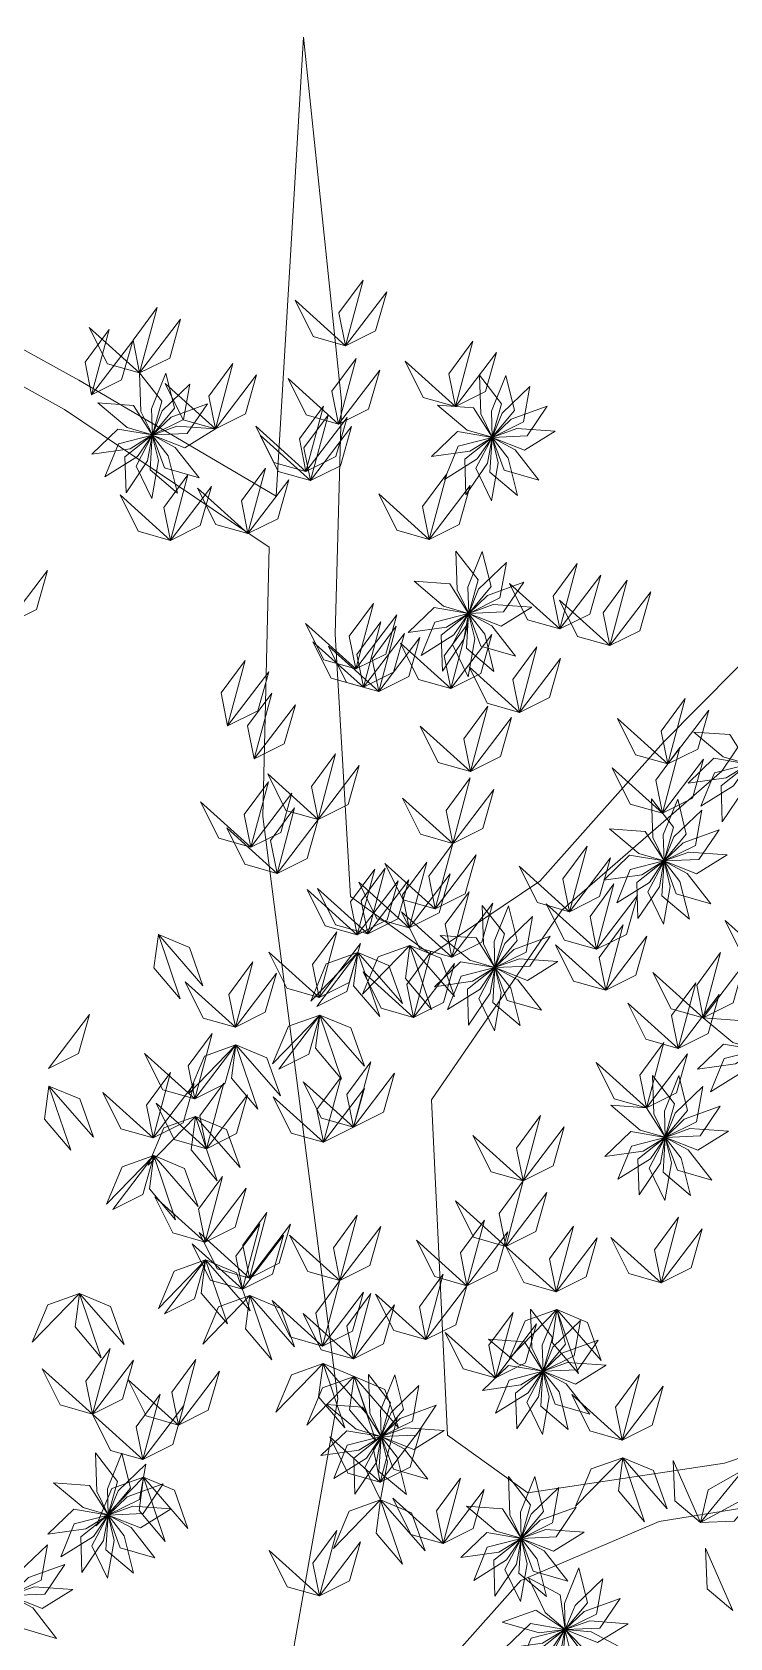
# Model space of a CAD drawing. Header units: inches. Extents: x -173 to 14008, y -3334 to 10368.
# Drawn here: x 12306.9 to 12368.6, y 780.6 to 922.8 of the extents above; entities that cross this region are included whole.
import ezdxf

# ---------------------------------------------------------------- set-up
doc = ezdxf.new("R2010")
doc.units = ezdxf.units.IN
doc.header["$MEASUREMENT"] = 0
doc.layers.add('ARREDAMENTO', color=8, linetype='Continuous', lineweight=18)

msp = doc.modelspace()

# ---------------------------------------------------------------- linework, layer by layer
at = {"layer": 'ARREDAMENTO', "linetype": 'Continuous', "lineweight": 0}
for points in [[(12372.36, 869.64), (12362.73, 859.93), (12351.81, 847.64), (12342.17, 841.15), (12335.05, 846.28), (12333.68, 869.49), (12334.24, 890.12), (12330.89, 922.35), (12328.47, 881.72), (12311.02, 891.97), (12283.24, 907.34), (12278.02, 922.79), (12283.25, 904.11), (12309.74, 889.39), (12327.84, 877.2), (12327.29, 853.35), (12333.93, 801.79), (12323.2, 741.14)], [(12383.58, 801.33), (12368.13, 796.12), (12350.73, 793.47), (12343.62, 798.6), (12342.22, 828.26), (12353.76, 845.06), (12367.9, 857.37), (12380.08, 875.47)], [(12394.89, 710.46), (12359.43, 710.33), (12326.59, 699.24), (12320.12, 705.66), (12329.06, 726.97), (12333.49, 748.91), (12339.2, 773.44), (12350.11, 785.73), (12362.35, 790.94), (12386.83, 794.9)]]:
    msp.add_lwpolyline(points, dxfattribs=at)
at = {"layer": 'ARREDAMENTO', "lineweight": 0}
for points in [[(12334.61, 895.03), (12334.03, 897.94), (12336.16, 900.83), (12334.61, 895.03)], [(12316.39, 892.62), (12315.81, 895.52), (12317.93, 898.41), (12316.39, 892.62)], [(12334.61, 895.03), (12331.76, 895.84), (12330.16, 899.05), (12334.61, 895.03)], [(12334.61, 895.03), (12337.27, 896.35), (12338.25, 899.81), (12334.61, 895.03)], [(12316.39, 892.62), (12319.05, 893.94), (12320.02, 897.39), (12316.39, 892.62)], [(12312.14, 890.67), (12311.56, 893.58), (12313.69, 896.47), (12312.14, 890.67)], [(12316.39, 892.62), (12313.54, 893.42), (12311.94, 896.64), (12316.39, 892.62)], [(12312.14, 890.67), (12314.8, 892), (12315.78, 895.45), (12312.14, 890.67)], [(12344.33, 889.65), (12343.75, 892.55), (12345.87, 895.44), (12344.33, 889.65)], [(12344.33, 889.65), (12346.99, 890.97), (12347.96, 894.42), (12344.33, 889.65)], [(12323.09, 887.67), (12322.51, 890.57), (12324.63, 893.46), (12323.09, 887.67)], [(12334, 888.1), (12333.41, 891), (12335.54, 893.89), (12334, 888.1)], [(12334, 888.1), (12336.65, 889.42), (12337.63, 892.87), (12334, 888.1)], [(12344.33, 889.65), (12341.48, 890.45), (12339.88, 893.66), (12344.33, 889.65)], [(12316.39, 892.62), (12316.51, 889.21), (12317.52, 887.13), (12318.35, 890.11), (12316.39, 892.62)], [(12318.72, 892.6), (12317.45, 889.44), (12317.52, 887.13), (12319.49, 889.51), (12318.72, 892.6)], [(12320.84, 891.63), (12318.39, 889.27), (12317.52, 887.13), (12320.28, 888.5), (12320.84, 891.63)], [(12323.09, 887.67), (12320.24, 888.47), (12318.64, 891.69), (12323.09, 887.67)], [(12323.09, 887.67), (12325.75, 888.99), (12326.72, 892.44), (12323.09, 887.67)], [(12334, 888.1), (12331.14, 888.9), (12329.54, 892.12), (12334, 888.1)], [(12346.46, 892.41), (12346.58, 889), (12347.58, 886.93), (12348.41, 889.9), (12346.46, 892.41)], [(12348.79, 892.39), (12347.51, 889.23), (12347.58, 886.93), (12349.55, 889.3), (12348.79, 892.39)], [(12350.91, 891.43), (12348.46, 889.06), (12347.58, 886.92), (12350.35, 888.29), (12350.91, 891.43)], [(12312.68, 889.97), (12315.29, 887.78), (12317.51, 887.13), (12315.86, 889.74), (12312.68, 889.97)], [(12322.39, 889.89), (12319.19, 888.72), (12317.52, 887.13), (12320.6, 887.26), (12322.39, 889.89)], [(12331.11, 883.9), (12330.53, 886.8), (12332.65, 889.69), (12331.11, 883.9)], [(12331.52, 883.09), (12330.93, 886), (12333.06, 888.89), (12331.52, 883.09)], [(12331.11, 883.9), (12333.76, 885.22), (12334.74, 888.67), (12331.11, 883.9)], [(12342.75, 889.76), (12345.36, 887.57), (12347.57, 886.93), (12345.92, 889.53), (12342.75, 889.76)], [(12352.45, 889.68), (12349.25, 888.52), (12347.59, 886.92), (12350.67, 887.05), (12352.45, 889.68)], [(12312.17, 885.44), (12315.54, 885.91), (12317.5, 887.13), (12314.46, 887.64), (12312.17, 885.44)], [(12313.32, 883.41), (12316.21, 885.22), (12317.5, 887.12), (12314.52, 886.36), (12313.32, 883.41)], [(12315.19, 882.02), (12317.1, 884.85), (12317.51, 887.12), (12315.09, 885.2), (12315.19, 882.02)], [(12317.47, 881.52), (12318.06, 884.88), (12317.51, 887.12), (12316.08, 884.38), (12317.47, 881.52)], [(12319.75, 881.99), (12318.93, 885.29), (12317.51, 887.12), (12317.32, 884.04), (12319.75, 881.99)], [(12323.09, 887.67), (12319.69, 887.9), (12317.52, 887.12), (12320.39, 885.99), (12323.09, 887.67)], [(12321.65, 883.34), (12319.55, 886.03), (12317.52, 887.12), (12318.59, 884.23), (12321.65, 883.34)], [(12331.11, 883.9), (12328.26, 884.7), (12326.66, 887.92), (12331.11, 883.9)], [(12331.52, 883.09), (12328.66, 883.9), (12327.06, 887.11), (12331.52, 883.09)], [(12331.52, 883.09), (12334.17, 884.41), (12335.15, 887.87), (12331.52, 883.09)], [(12342.23, 885.23), (12345.61, 885.7), (12347.57, 886.92), (12344.53, 887.43), (12342.23, 885.23)], [(12353.16, 887.46), (12349.76, 887.7), (12347.58, 886.92), (12350.45, 885.78), (12353.16, 887.46)], [(12343.38, 883.2), (12346.27, 885.01), (12347.57, 886.92), (12344.58, 886.15), (12343.38, 883.2)], [(12345.26, 881.82), (12347.16, 884.64), (12347.57, 886.91), (12345.15, 885), (12345.26, 881.82)], [(12347.53, 881.31), (12348.12, 884.67), (12347.57, 886.91), (12346.14, 884.18), (12347.53, 881.31)], [(12349.81, 881.78), (12348.99, 885.09), (12347.58, 886.91), (12347.38, 883.83), (12349.81, 881.78)], [(12351.71, 883.13), (12349.61, 885.82), (12347.58, 886.91), (12348.65, 884.02), (12351.71, 883.13)], [(12325.97, 878.4), (12325.39, 881.3), (12327.52, 884.19), (12325.97, 878.4)], [(12319.11, 877.8), (12318.52, 880.7), (12320.65, 883.59), (12319.11, 877.8)], [(12325.97, 878.4), (12328.63, 879.72), (12329.6, 883.17), (12325.97, 878.4)], [(12342.01, 877.89), (12341.43, 880.8), (12343.56, 883.69), (12342.01, 877.89)], [(12319.11, 877.8), (12316.26, 878.6), (12314.66, 881.82), (12319.11, 877.8)], [(12319.11, 877.8), (12321.76, 879.12), (12322.74, 882.57), (12319.11, 877.8)], [(12325.97, 878.4), (12323.12, 879.2), (12321.52, 882.41), (12325.97, 878.4)], [(12342.01, 877.89), (12339.16, 878.7), (12337.56, 881.91), (12342.01, 877.89)], [(12342.01, 877.89), (12344.67, 879.21), (12345.65, 882.67), (12342.01, 877.89)], [(12344.38, 876.83), (12344.5, 873.42), (12345.51, 871.34), (12346.34, 874.31), (12344.38, 876.83)], [(12346.71, 876.81), (12345.44, 873.65), (12345.51, 871.34), (12347.48, 873.72), (12346.71, 876.81)], [(12348.84, 875.84), (12346.38, 873.48), (12345.51, 871.34), (12348.27, 872.71), (12348.84, 875.84)], [(12353.57, 869.96), (12352.98, 872.86), (12355.11, 875.75), (12353.57, 869.96)], [(12304.61, 870.35), (12307.26, 871.67), (12308.24, 875.12), (12304.61, 870.35)], [(12353.57, 869.96), (12356.22, 871.28), (12357.2, 874.73), (12353.57, 869.96)], [(12358, 868.48), (12357.41, 871.38), (12359.54, 874.27), (12358, 868.48)], [(12340.67, 874.18), (12343.28, 871.99), (12345.5, 871.34), (12343.85, 873.95), (12340.67, 874.18)], [(12350.38, 874.1), (12347.18, 872.93), (12345.51, 871.34), (12348.59, 871.46), (12350.38, 874.1)], [(12353.57, 869.96), (12350.72, 870.76), (12349.12, 873.98), (12353.57, 869.96)], [(12358, 868.48), (12360.65, 869.8), (12361.63, 873.25), (12358, 868.48)], [(12335.53, 866.42), (12334.94, 869.33), (12337.07, 872.22), (12335.53, 866.42)], [(12340.16, 869.65), (12343.53, 870.12), (12345.49, 871.34), (12342.45, 871.85), (12340.16, 869.65)], [(12351.08, 871.88), (12347.68, 872.11), (12345.51, 871.33), (12348.38, 870.2), (12351.08, 871.88)], [(12358, 868.48), (12355.14, 869.28), (12353.54, 872.5), (12358, 868.48)], [(12335.53, 866.42), (12332.68, 867.23), (12331.08, 870.44), (12335.53, 866.42)], [(12335.53, 866.42), (12338.18, 867.74), (12339.16, 871.2), (12335.53, 866.42)], [(12336.19, 864.8), (12335.6, 867.71), (12337.73, 870.6), (12336.19, 864.8)], [(12337.55, 864.42), (12336.97, 867.32), (12339.09, 870.21), (12337.55, 864.42)], [(12341.31, 867.62), (12344.2, 869.43), (12345.5, 871.33), (12342.51, 870.57), (12341.31, 867.62)], [(12343.18, 866.23), (12345.09, 869.06), (12345.5, 871.33), (12343.08, 869.41), (12343.18, 866.23)], [(12343.92, 864.68), (12343.33, 867.59), (12345.46, 870.48), (12343.92, 864.68)], [(12345.46, 865.73), (12346.05, 869.09), (12345.5, 871.33), (12344.07, 868.59), (12345.46, 865.73)], [(12347.74, 866.2), (12346.92, 869.5), (12345.5, 871.33), (12345.31, 868.25), (12347.74, 866.2)], [(12349.64, 867.55), (12347.54, 870.24), (12345.51, 871.33), (12346.58, 868.44), (12349.64, 867.55)], [(12336.19, 864.8), (12333.33, 865.61), (12331.73, 868.82), (12336.19, 864.8)], [(12336.19, 864.8), (12338.84, 866.12), (12339.82, 869.57), (12336.19, 864.8)], [(12337.55, 864.42), (12340.21, 865.74), (12341.18, 869.19), (12337.55, 864.42)], [(12343.92, 864.68), (12341.07, 865.49), (12339.47, 868.7), (12343.92, 864.68)], [(12343.92, 864.68), (12346.57, 866), (12347.55, 869.46), (12343.92, 864.68)], [(12324.18, 861.38), (12323.6, 864.29), (12325.73, 867.18), (12324.18, 861.38)], [(12337.55, 864.42), (12334.7, 865.22), (12333.1, 868.43), (12337.55, 864.42)], [(12350, 862.57), (12349.42, 865.48), (12351.54, 868.37), (12350, 862.57)], [(12350, 862.57), (12352.65, 863.9), (12353.63, 867.35), (12350, 862.57)], [(12324.18, 861.38), (12326.84, 862.7), (12327.82, 866.16), (12324.18, 861.38)], [(12350, 862.57), (12347.15, 863.38), (12345.55, 866.59), (12350, 862.57)], [(12326.54, 858.47), (12325.95, 861.38), (12328.08, 864.27), (12326.54, 858.47)], [(12326.54, 858.47), (12329.19, 859.79), (12330.17, 863.25), (12326.54, 858.47)], [(12345.66, 857.34), (12345.07, 860.24), (12347.2, 863.13), (12345.66, 857.34)], [(12363.13, 858.01), (12362.54, 860.91), (12364.67, 863.8), (12363.13, 858.01)], [(12345.66, 857.34), (12348.31, 858.66), (12349.29, 862.11), (12345.66, 857.34)], [(12363.13, 858.01), (12360.27, 858.81), (12358.67, 862.02), (12363.13, 858.01)], [(12363.13, 858.01), (12365.78, 859.33), (12366.76, 862.78), (12363.13, 858.01)], [(12345.66, 857.34), (12342.81, 858.14), (12341.21, 861.36), (12345.66, 857.34)], [(12365.42, 860.83), (12368.03, 858.64), (12370.25, 858), (12368.6, 860.6), (12365.42, 860.83)], [(12332.19, 853.1), (12331.6, 856), (12333.73, 858.89), (12332.19, 853.1)], [(12362.65, 853.65), (12362.06, 856.56), (12364.19, 859.45), (12362.65, 853.65)], [(12332.19, 853.1), (12334.84, 854.42), (12335.82, 857.87), (12332.19, 853.1)], [(12362.65, 853.65), (12359.79, 854.46), (12358.2, 857.67), (12362.65, 853.65)], [(12362.65, 853.65), (12365.3, 854.98), (12366.28, 858.43), (12362.65, 853.65)], [(12364.91, 856.3), (12368.29, 856.78), (12370.25, 857.99), (12367.2, 858.51), (12364.91, 856.3)], [(12366.06, 854.27), (12368.95, 856.08), (12370.25, 857.99), (12367.26, 857.22), (12366.06, 854.27)], [(12367.93, 852.89), (12369.84, 855.71), (12370.25, 857.98), (12367.83, 856.07), (12367.93, 852.89)], [(12326.24, 850.63), (12325.65, 853.54), (12327.78, 856.43), (12326.24, 850.63)], [(12332.19, 853.1), (12329.34, 853.9), (12327.74, 857.12), (12332.19, 853.1)], [(12344.09, 850.97), (12343.51, 853.88), (12345.64, 856.77), (12344.09, 850.97)], [(12326.24, 850.63), (12323.39, 851.44), (12321.79, 854.65), (12326.24, 850.63)], [(12326.24, 850.63), (12328.89, 851.95), (12329.87, 855.41), (12326.24, 850.63)], [(12344.09, 850.97), (12341.24, 851.78), (12339.64, 854.99), (12344.09, 850.97)], [(12344.09, 850.97), (12346.75, 852.29), (12347.72, 855.75), (12344.09, 850.97)], [(12361.67, 854.91), (12361.79, 851.5), (12362.79, 849.43), (12363.62, 852.4), (12361.67, 854.91)], [(12364, 854.89), (12362.72, 851.73), (12362.8, 849.43), (12364.76, 851.8), (12364, 854.89)], [(12328.56, 848.32), (12327.97, 851.23), (12330.1, 854.12), (12328.56, 848.32)], [(12328.56, 848.32), (12331.21, 849.64), (12332.19, 853.1), (12328.56, 848.32)], [(12366.12, 853.93), (12363.67, 851.56), (12362.8, 849.42), (12365.56, 850.79), (12366.12, 853.93)], [(12328.56, 848.32), (12325.7, 849.13), (12324.1, 852.34), (12328.56, 848.32)], [(12357.96, 852.26), (12360.57, 850.07), (12362.79, 849.43), (12361.13, 852.03), (12357.96, 852.26)], [(12367.67, 852.18), (12364.47, 851.02), (12362.8, 849.42), (12365.88, 849.55), (12367.67, 852.18)], [(12342.55, 845.18), (12341.97, 848.08), (12344.09, 850.97), (12342.55, 845.18)], [(12354.43, 844.93), (12353.85, 847.84), (12355.98, 850.73), (12354.43, 844.93)], [(12368.37, 849.96), (12364.97, 850.2), (12362.8, 849.42), (12365.67, 848.28), (12368.37, 849.96)], [(12335.65, 842.88), (12335.06, 845.79), (12337.19, 848.68), (12335.65, 842.88)], [(12336.59, 842.97), (12336, 845.88), (12338.13, 848.77), (12336.59, 842.97)], [(12342.55, 845.18), (12339.7, 845.98), (12338.1, 849.2), (12342.55, 845.18)], [(12340.25, 843.51), (12339.66, 846.41), (12341.79, 849.3), (12340.25, 843.51)], [(12342.55, 845.18), (12345.2, 846.5), (12346.18, 849.95), (12342.55, 845.18)], [(12354.43, 844.93), (12351.58, 845.74), (12349.98, 848.95), (12354.43, 844.93)], [(12354.43, 844.93), (12357.09, 846.26), (12358.06, 849.71), (12354.43, 844.93)], [(12357.45, 847.73), (12360.82, 848.2), (12362.78, 849.42), (12359.74, 849.93), (12357.45, 847.73)], [(12358.6, 845.7), (12361.49, 847.51), (12362.78, 849.42), (12359.8, 848.65), (12358.6, 845.7)], [(12360.47, 844.32), (12362.38, 847.14), (12362.78, 849.41), (12360.37, 847.5), (12360.47, 844.32)], [(12362.75, 843.81), (12363.34, 847.17), (12362.79, 849.41), (12361.36, 846.68), (12362.75, 843.81)], [(12365.03, 844.28), (12364.2, 847.59), (12362.79, 849.41), (12362.6, 846.33), (12365.03, 844.28)], [(12366.93, 845.63), (12364.83, 848.32), (12362.79, 849.41), (12363.87, 846.52), (12366.93, 845.63)], [(12335.65, 842.88), (12338.3, 844.2), (12339.28, 847.66), (12335.65, 842.88)], [(12340.25, 843.51), (12337.39, 844.31), (12335.79, 847.53), (12340.25, 843.51)], [(12336.59, 842.97), (12339.24, 844.29), (12340.22, 847.75), (12336.59, 842.97)], [(12340.25, 843.51), (12342.9, 844.83), (12343.88, 848.28), (12340.25, 843.51)], [(12356.82, 841.6), (12356.24, 844.51), (12358.36, 847.4), (12356.82, 841.6)], [(12335.65, 842.88), (12332.8, 843.69), (12331.2, 846.9), (12335.65, 842.88)], [(12336.59, 842.97), (12333.73, 843.78), (12332.13, 846.99), (12336.59, 842.97)], [(12344.01, 840.91), (12343.42, 843.81), (12345.55, 846.7), (12344.01, 840.91)], [(12356.82, 841.6), (12359.48, 842.92), (12360.45, 846.37), (12356.82, 841.6)], [(12344.01, 840.91), (12341.16, 841.71), (12339.56, 844.93), (12344.01, 840.91)], [(12344.01, 840.91), (12346.66, 842.23), (12347.64, 845.68), (12344.01, 840.91)], [(12346.7, 845.48), (12346.82, 842.07), (12347.83, 839.99), (12348.66, 842.96), (12346.7, 845.48)], [(12349.03, 845.46), (12347.76, 842.3), (12347.83, 839.99), (12349.8, 842.37), (12349.03, 845.46)], [(12351.16, 844.49), (12348.7, 842.12), (12347.83, 839.99), (12350.6, 841.36), (12351.16, 844.49)], [(12356.82, 841.6), (12353.97, 842.41), (12352.37, 845.62), (12356.82, 841.6)], [(12332.29, 837.34), (12331.7, 840.25), (12333.83, 843.14), (12332.29, 837.34)], [(12332.29, 837.34), (12331.7, 840.25), (12333.83, 843.14), (12332.29, 837.34)], [(12357.64, 837.98), (12357.06, 840.88), (12359.18, 843.77), (12357.64, 837.98)], [(12372.65, 840.13), (12369.8, 840.94), (12368.2, 844.15), (12372.65, 840.13)], [(12318.05, 842.9), (12317.66, 839.96), (12319.98, 837.22), (12318.05, 842.9)], [(12318.05, 842.9), (12320.79, 841.76), (12321.99, 838.38), (12318.05, 842.9)], [(12332.29, 837.34), (12334.94, 838.66), (12335.92, 842.12), (12332.29, 837.34)], [(12332.29, 837.34), (12334.94, 838.66), (12335.92, 842.12), (12332.29, 837.34)], [(12340.3, 841.94), (12337.51, 840.94), (12336.12, 837.63), (12340.3, 841.94)], [(12340.3, 841.94), (12339.91, 839), (12342.22, 836.26), (12340.3, 841.94)], [(12340.3, 841.94), (12343.03, 840.8), (12344.24, 837.42), (12340.3, 841.94)], [(12342.99, 842.83), (12345.6, 840.63), (12347.82, 839.99), (12346.17, 842.6), (12342.99, 842.83)], [(12352.7, 842.75), (12349.5, 841.58), (12347.83, 839.98), (12350.91, 840.11), (12352.7, 842.75)], [(12357.64, 837.98), (12354.79, 838.78), (12353.19, 842), (12357.64, 837.98)], [(12357.64, 837.98), (12360.3, 839.3), (12361.27, 842.75), (12357.64, 837.98)], [(12324.86, 834.7), (12324.28, 837.61), (12326.4, 840.5), (12324.86, 834.7)], [(12332.29, 837.34), (12329.43, 838.15), (12327.83, 841.36), (12332.29, 837.34)], [(12332.29, 837.34), (12329.43, 838.15), (12327.83, 841.36), (12332.29, 837.34)], [(12335.7, 841.32), (12332.91, 840.32), (12331.53, 837.01), (12335.7, 841.32)], [(12332.07, 836.54), (12334.73, 837.86), (12335.7, 841.32), (12332.07, 836.54)], [(12335.7, 841.32), (12335.31, 838.38), (12337.63, 835.64), (12335.7, 841.32)], [(12335.7, 841.32), (12338.44, 840.17), (12339.64, 836.79), (12335.7, 841.32)], [(12340.62, 835.57), (12340.03, 838.48), (12342.16, 841.37), (12340.62, 835.57)], [(12340.62, 835.57), (12343.27, 836.89), (12344.25, 840.35), (12340.62, 835.57)], [(12342.48, 838.29), (12345.85, 838.77), (12347.82, 839.98), (12344.77, 840.5), (12342.48, 838.29)], [(12353.4, 840.52), (12350, 840.76), (12347.83, 839.98), (12350.7, 838.84), (12353.4, 840.52)], [(12366.26, 835.53), (12365.68, 838.43), (12367.8, 841.32), (12366.26, 835.53)], [(12366.26, 835.53), (12368.92, 836.85), (12369.89, 840.3), (12366.26, 835.53)], [(12324.86, 834.7), (12322.01, 835.51), (12320.41, 838.72), (12324.86, 834.7)], [(12324.86, 834.7), (12327.51, 836.02), (12328.49, 839.48), (12324.86, 834.7)], [(12340.62, 835.57), (12337.77, 836.38), (12336.17, 839.59), (12340.62, 835.57)], [(12343.63, 836.27), (12346.52, 838.07), (12347.82, 839.98), (12344.83, 839.21), (12343.63, 836.27)], [(12345.5, 834.88), (12347.41, 837.71), (12347.82, 839.98), (12345.4, 838.06), (12345.5, 834.88)], [(12347.78, 834.38), (12348.37, 837.74), (12347.82, 839.98), (12346.39, 837.24), (12347.78, 834.38)], [(12350.06, 834.84), (12349.24, 838.15), (12347.82, 839.97), (12347.63, 836.9), (12350.06, 834.84)], [(12351.96, 836.2), (12349.86, 838.89), (12347.83, 839.98), (12348.9, 837.08), (12351.96, 836.2)], [(12366.26, 835.53), (12363.41, 836.33), (12361.81, 839.55), (12366.26, 835.53)], [(12364.05, 832.82), (12363.46, 835.73), (12365.59, 838.62), (12364.05, 832.82)], [(12364.05, 832.82), (12366.7, 834.14), (12367.68, 837.6), (12364.05, 832.82)], [(12364.05, 832.82), (12361.19, 833.63), (12359.59, 836.84), (12364.05, 832.82)], [(12308.32, 831.06), (12310.97, 832.38), (12311.95, 835.83), (12308.32, 831.06)], [(12332.34, 835.78), (12329.55, 834.78), (12328.16, 831.47), (12332.34, 835.78)], [(12328.71, 831), (12331.36, 832.32), (12332.34, 835.78), (12328.71, 831)], [(12332.34, 835.78), (12331.95, 832.84), (12334.26, 830.1), (12332.34, 835.78)], [(12332.34, 835.78), (12335.07, 834.64), (12336.28, 831.26), (12332.34, 835.78)], [(12366.26, 835.53), (12368.87, 833.34), (12371.09, 832.69), (12369.44, 835.3), (12366.26, 835.53)], [(12321.28, 828.36), (12320.7, 831.27), (12322.82, 834.16), (12321.28, 828.36)], [(12324.91, 833.14), (12322.12, 832.14), (12320.74, 828.83), (12324.91, 833.14)], [(12321.28, 828.36), (12323.94, 829.68), (12324.91, 833.14), (12321.28, 828.36)], [(12324.91, 833.14), (12324.52, 830.2), (12326.84, 827.46), (12324.91, 833.14)], [(12324.91, 833.14), (12327.65, 832), (12328.85, 828.62), (12324.91, 833.14)], [(12361.24, 827.56), (12360.65, 830.47), (12362.78, 833.36), (12361.24, 827.56)], [(12365.75, 831), (12369.12, 831.47), (12371.08, 832.69), (12368.04, 833.2), (12365.75, 831)], [(12321.28, 828.36), (12318.43, 829.17), (12316.83, 832.38), (12321.28, 828.36)], [(12335.32, 825.85), (12334.73, 828.75), (12336.86, 831.64), (12335.32, 825.85)], [(12361.24, 827.56), (12358.39, 828.37), (12356.79, 831.58), (12361.24, 827.56)], [(12361.24, 827.56), (12363.89, 828.89), (12364.87, 832.34), (12361.24, 827.56)], [(12366.9, 828.97), (12369.79, 830.77), (12371.08, 832.68), (12368.1, 831.92), (12366.9, 828.97)], [(12317.58, 824.91), (12317, 827.81), (12319.13, 830.7), (12317.58, 824.91)], [(12332.66, 824.53), (12332.08, 827.43), (12334.21, 830.32), (12332.66, 824.53)], [(12335.32, 825.85), (12337.97, 827.17), (12338.95, 830.62), (12335.32, 825.85)], [(12361.78, 830.44), (12361.9, 827.04), (12362.9, 824.96), (12363.73, 827.93), (12361.78, 830.44)], [(12364.11, 830.42), (12362.83, 827.26), (12362.9, 824.96), (12364.87, 827.34), (12364.11, 830.42)], [(12308.37, 829.49), (12307.98, 826.55), (12310.3, 823.81), (12308.37, 829.49)], [(12308.37, 829.49), (12311.11, 828.35), (12312.31, 824.97), (12308.37, 829.49)], [(12317.58, 824.91), (12314.73, 825.72), (12313.13, 828.93), (12317.58, 824.91)], [(12317.58, 824.91), (12320.24, 826.23), (12321.22, 829.68), (12317.58, 824.91)], [(12322.3, 823.95), (12321.71, 826.86), (12323.84, 829.75), (12322.3, 823.95)], [(12335.32, 825.85), (12332.47, 826.65), (12330.87, 829.87), (12335.32, 825.85)], [(12332.66, 824.53), (12335.32, 825.85), (12336.29, 829.3), (12332.66, 824.53)], [(12366.23, 829.46), (12363.78, 827.09), (12362.91, 824.96), (12365.67, 826.33), (12366.23, 829.46)], [(12322.3, 823.95), (12319.45, 824.76), (12317.85, 827.97), (12322.3, 823.95)], [(12322.3, 823.95), (12324.95, 825.28), (12325.93, 828.73), (12322.3, 823.95)], [(12332.66, 824.53), (12329.81, 825.33), (12328.21, 828.55), (12332.66, 824.53)], [(12358.07, 827.79), (12360.68, 825.6), (12362.89, 824.96), (12361.24, 827.56), (12358.07, 827.79)], [(12367.77, 827.72), (12364.57, 826.55), (12362.91, 824.95), (12365.99, 825.08), (12367.77, 827.72)], [(12321.33, 826.8), (12318.54, 825.8), (12317.16, 822.49), (12321.33, 826.8)], [(12321.33, 826.8), (12320.95, 823.86), (12323.26, 821.11), (12321.33, 826.8)], [(12321.33, 826.8), (12324.07, 825.65), (12325.28, 822.27), (12321.33, 826.8)], [(12350.33, 821.1), (12349.75, 824), (12351.87, 826.89), (12350.33, 821.1)], [(12350.33, 821.1), (12347.48, 821.9), (12345.88, 825.12), (12350.33, 821.1)], [(12350.33, 821.1), (12352.99, 822.42), (12353.96, 825.87), (12350.33, 821.1)], [(12357.55, 823.26), (12360.93, 823.74), (12362.89, 824.95), (12359.85, 825.47), (12357.55, 823.26)], [(12358.7, 821.24), (12361.59, 823.04), (12362.89, 824.95), (12359.9, 824.18), (12358.7, 821.24)], [(12360.58, 819.85), (12362.48, 822.68), (12362.89, 824.95), (12360.47, 823.03), (12360.58, 819.85)], [(12362.85, 819.35), (12363.44, 822.7), (12362.89, 824.94), (12361.46, 822.21), (12362.85, 819.35)], [(12365.14, 819.81), (12364.31, 823.12), (12362.9, 824.94), (12362.7, 821.86), (12365.14, 819.81)], [(12367.03, 821.17), (12364.93, 823.85), (12362.9, 824.94), (12363.98, 822.05), (12367.03, 821.17)], [(12368.48, 825.49), (12365.08, 825.73), (12362.91, 824.95), (12365.77, 823.81), (12368.48, 825.49)], [(12317.64, 823.34), (12314.84, 822.35), (12313.46, 819.03), (12317.64, 823.34)], [(12314.01, 818.57), (12316.66, 819.89), (12317.64, 823.34), (12314.01, 818.57)], [(12317.64, 823.34), (12317.25, 820.4), (12319.56, 817.66), (12317.64, 823.34)], [(12317.64, 823.34), (12320.37, 822.2), (12321.58, 818.82), (12317.64, 823.34)], [(12322.18, 815.68), (12321.59, 818.59), (12323.72, 821.48), (12322.18, 815.68)], [(12322.18, 815.68), (12324.83, 817), (12325.81, 820.45), (12322.18, 815.68)], [(12348.79, 815.3), (12348.2, 818.21), (12350.33, 821.1), (12348.79, 815.3)], [(12322.18, 815.68), (12319.33, 816.49), (12317.73, 819.7), (12322.18, 815.68)], [(12348.79, 815.3), (12345.94, 816.11), (12344.34, 819.32), (12348.79, 815.3)], [(12348.79, 815.3), (12351.44, 816.62), (12352.42, 820.08), (12348.79, 815.3)], [(12326.1, 812.5), (12325.51, 815.41), (12327.64, 818.3), (12326.1, 812.5)], [(12334.11, 812.28), (12333.53, 815.18), (12335.65, 818.07), (12334.11, 812.28)], [(12345.35, 811.82), (12344.77, 814.73), (12346.89, 817.62), (12345.35, 811.82)], [(12362.54, 812.08), (12361.95, 814.99), (12364.08, 817.88), (12362.54, 812.08)], [(12326.1, 812.5), (12323.25, 813.31), (12321.65, 816.52), (12326.1, 812.5)], [(12325.49, 811.51), (12324.9, 814.42), (12327.03, 817.31), (12325.49, 811.51)], [(12325.49, 811.51), (12328.14, 812.84), (12329.12, 816.29), (12325.49, 811.51)], [(12326.1, 812.5), (12328.75, 813.82), (12329.73, 817.28), (12326.1, 812.5)], [(12334.11, 812.28), (12331.26, 813.09), (12329.66, 816.3), (12334.11, 812.28)], [(12334.11, 812.28), (12336.77, 813.6), (12337.74, 817.05), (12334.11, 812.28)], [(12345.35, 811.82), (12348.01, 813.14), (12348.98, 816.59), (12345.35, 811.82)], [(12353.24, 811.28), (12352.66, 814.19), (12354.78, 817.08), (12353.24, 811.28)], [(12353.24, 811.28), (12355.89, 812.6), (12356.87, 816.06), (12353.24, 811.28)], [(12362.54, 812.08), (12359.68, 812.89), (12358.09, 816.1), (12362.54, 812.08)], [(12362.54, 812.08), (12365.19, 813.4), (12366.17, 816.85), (12362.54, 812.08)], [(12325.49, 811.51), (12322.63, 812.32), (12321.04, 815.53), (12325.49, 811.51)], [(12345.35, 811.82), (12342.5, 812.63), (12340.9, 815.84), (12345.35, 811.82)], [(12353.24, 811.28), (12350.39, 812.09), (12348.79, 815.3), (12353.24, 811.28)], [(12322.23, 814.11), (12319.44, 813.12), (12318.06, 809.81), (12322.23, 814.11)], [(12318.6, 809.34), (12321.25, 810.66), (12322.23, 814.11), (12318.6, 809.34)], [(12322.23, 814.11), (12321.84, 811.17), (12324.16, 808.43), (12322.23, 814.11)], [(12322.23, 814.11), (12324.97, 812.97), (12326.17, 809.59), (12322.23, 814.11)], [(12332.57, 806.48), (12331.98, 809.39), (12334.11, 812.28), (12332.57, 806.48)], [(12341.72, 807.05), (12341.14, 809.95), (12343.26, 812.84), (12341.72, 807.05)], [(12341.72, 807.05), (12344.37, 808.37), (12345.35, 811.82), (12341.72, 807.05)], [(12311.07, 811.12), (12308.27, 810.13), (12306.89, 806.82), (12311.07, 811.12)], [(12311.07, 811.12), (12310.68, 808.19), (12312.99, 805.44), (12311.07, 811.12)], [(12311.07, 811.12), (12313.8, 809.98), (12315.01, 806.6), (12311.07, 811.12)], [(12326.15, 810.94), (12323.36, 809.94), (12321.98, 806.63), (12326.15, 810.94)], [(12326.15, 810.94), (12325.76, 808), (12328.08, 805.26), (12326.15, 810.94)], [(12326.15, 810.94), (12328.89, 809.79), (12330.09, 806.41), (12326.15, 810.94)], [(12332.57, 806.48), (12329.72, 807.29), (12328.12, 810.5), (12332.57, 806.48)], [(12332.57, 806.48), (12335.22, 807.8), (12336.2, 811.26), (12332.57, 806.48)], [(12335.31, 805.34), (12334.72, 808.25), (12336.85, 811.14), (12335.31, 805.34)], [(12341.72, 807.05), (12338.87, 807.85), (12337.27, 811.07), (12341.72, 807.05)], [(12335.31, 805.34), (12332.45, 806.15), (12330.85, 809.36), (12335.31, 805.34)], [(12335.31, 805.34), (12337.96, 806.66), (12338.94, 810.12), (12335.31, 805.34)], [(12347.89, 803.66), (12347.3, 806.56), (12349.43, 809.45), (12347.89, 803.66)], [(12353.29, 809.72), (12350.5, 808.72), (12349.12, 805.41), (12353.29, 809.72)], [(12350.96, 809.73), (12351.08, 806.33), (12352.09, 804.25), (12352.92, 807.22), (12350.96, 809.73)], [(12353.29, 809.72), (12352.02, 806.55), (12352.09, 804.25), (12354.06, 806.63), (12353.29, 809.72)], [(12353.29, 809.72), (12352.9, 806.78), (12355.22, 804.04), (12353.29, 809.72)], [(12353.29, 809.72), (12356.03, 808.57), (12357.23, 805.19), (12353.29, 809.72)], [(12347.89, 803.66), (12345.03, 804.46), (12343.43, 807.68), (12347.89, 803.66)], [(12347.89, 803.66), (12350.54, 804.98), (12351.52, 808.43), (12347.89, 803.66)], [(12355.41, 808.75), (12352.96, 806.38), (12352.09, 804.25), (12354.85, 805.62), (12355.41, 808.75)], [(12312.23, 800.45), (12311.64, 803.36), (12313.77, 806.25), (12312.23, 800.45)], [(12347.25, 807.08), (12349.86, 804.89), (12352.08, 804.25), (12350.43, 806.85), (12347.25, 807.08)], [(12356.96, 807.01), (12353.76, 805.84), (12352.09, 804.24), (12355.17, 804.37), (12356.96, 807.01)], [(12312.23, 800.45), (12314.88, 801.77), (12315.86, 805.22), (12312.23, 800.45)], [(12319.82, 799.48), (12319.23, 802.39), (12321.36, 805.28), (12319.82, 799.48)], [(12332.62, 804.92), (12329.83, 803.92), (12328.45, 800.61), (12332.62, 804.92)], [(12332.62, 804.92), (12332.23, 801.98), (12334.55, 799.24), (12332.62, 804.92)], [(12332.62, 804.92), (12335.36, 803.77), (12336.56, 800.39), (12332.62, 804.92)], [(12346.74, 802.55), (12350.11, 803.03), (12352.07, 804.24), (12349.03, 804.76), (12346.74, 802.55)], [(12357.66, 804.78), (12354.26, 805.02), (12352.09, 804.24), (12354.96, 803.1), (12357.66, 804.78)], [(12312.23, 800.45), (12309.37, 801.26), (12307.77, 804.47), (12312.23, 800.45)], [(12319.82, 799.48), (12316.97, 800.29), (12315.37, 803.5), (12319.82, 799.48)], [(12319.82, 799.48), (12322.47, 800.8), (12323.45, 804.25), (12319.82, 799.48)], [(12335.36, 803.77), (12332.57, 802.78), (12331.18, 799.47), (12335.36, 803.77)], [(12335.36, 803.77), (12334.97, 800.84), (12337.28, 798.09), (12335.36, 803.77)], [(12335.36, 803.77), (12338.09, 802.63), (12339.3, 799.25), (12335.36, 803.77)], [(12336.64, 803.96), (12336.76, 800.55), (12337.76, 798.47), (12338.59, 801.44), (12336.64, 803.96)], [(12338.97, 803.94), (12337.69, 800.78), (12337.77, 798.47), (12339.73, 800.85), (12338.97, 803.94)], [(12347.89, 800.53), (12350.78, 802.33), (12352.07, 804.24), (12349.09, 803.47), (12347.89, 800.53)], [(12349.76, 799.14), (12351.67, 801.97), (12352.08, 804.24), (12349.66, 802.32), (12349.76, 799.14)], [(12352.04, 798.64), (12352.63, 801.99), (12352.08, 804.23), (12350.65, 801.5), (12352.04, 798.64)], [(12354.32, 799.1), (12353.5, 802.41), (12352.08, 804.23), (12351.89, 801.16), (12354.32, 799.1)], [(12356.22, 800.46), (12354.12, 803.14), (12352.09, 804.23), (12353.16, 801.34), (12356.22, 800.46)], [(12359.08, 798.16), (12358.5, 801.07), (12360.62, 803.96), (12359.08, 798.16)], [(12316.68, 796.43), (12316.09, 799.34), (12318.22, 802.23), (12316.68, 796.43)], [(12341.09, 802.97), (12338.64, 800.6), (12337.77, 798.47), (12340.53, 799.84), (12341.09, 802.97)], [(12359.08, 798.16), (12356.23, 798.97), (12354.63, 802.18), (12359.08, 798.16)], [(12359.08, 798.16), (12361.74, 799.48), (12362.71, 802.93), (12359.08, 798.16)], [(12316.68, 796.43), (12313.82, 797.24), (12312.23, 800.45), (12316.68, 796.43)], [(12316.68, 796.43), (12319.33, 797.75), (12320.31, 801.21), (12316.68, 796.43)], [(12332.93, 801.31), (12335.54, 799.12), (12337.75, 798.47), (12336.1, 801.08), (12332.93, 801.31)], [(12342.64, 801.23), (12339.43, 800.06), (12337.77, 798.47), (12340.85, 798.59), (12342.64, 801.23)], [(12332.41, 796.78), (12335.79, 797.25), (12337.75, 798.47), (12334.71, 798.98), (12332.41, 796.78)], [(12337.66, 794.43), (12337.08, 797.33), (12339.2, 800.22), (12337.66, 794.43)], [(12337.66, 794.43), (12340.32, 795.75), (12341.29, 799.2), (12337.66, 794.43)], [(12343.34, 799.01), (12339.94, 799.24), (12337.77, 798.46), (12340.64, 797.33), (12343.34, 799.01)], [(12337.66, 794.43), (12334.81, 795.23), (12333.21, 798.45), (12337.66, 794.43)], [(12333.56, 794.75), (12336.45, 796.56), (12337.75, 798.46), (12334.76, 797.7), (12333.56, 794.75)], [(12335.44, 793.36), (12337.34, 796.19), (12337.75, 798.46), (12335.33, 796.54), (12335.44, 793.36)], [(12337.71, 792.86), (12338.31, 796.22), (12337.76, 798.46), (12336.33, 795.72), (12337.71, 792.86)], [(12340, 793.33), (12339.17, 796.63), (12337.76, 798.46), (12337.56, 795.38), (12340, 793.33)], [(12341.89, 794.68), (12339.8, 797.37), (12337.76, 798.46), (12338.84, 795.57), (12341.89, 794.68)], [(12312.49, 797.01), (12312.61, 793.61), (12313.61, 791.53), (12314.44, 794.5), (12312.49, 797.01)], [(12314.82, 796.99), (12313.54, 793.83), (12313.61, 791.53), (12315.58, 793.91), (12314.82, 796.99)], [(12359.13, 796.59), (12356.34, 795.6), (12354.96, 792.29), (12359.13, 796.59)], [(12359.13, 796.59), (12358.75, 793.65), (12361.06, 790.91), (12359.13, 796.59)], [(12359.13, 796.59), (12361.87, 795.45), (12363.08, 792.07), (12359.13, 796.59)], [(12366.02, 790.86), (12363.75, 792.77), (12363.61, 796.36), (12366.02, 790.86)], [(12316.73, 794.86), (12313.94, 793.87), (12312.56, 790.56), (12316.73, 794.86)], [(12316.94, 796.03), (12314.49, 793.66), (12313.61, 791.53), (12316.38, 792.9), (12316.94, 796.03)], [(12316.73, 794.86), (12316.34, 791.93), (12318.66, 789.18), (12316.73, 794.86)], [(12316.73, 794.86), (12319.47, 793.72), (12320.67, 790.34), (12316.73, 794.86)], [(12343.24, 789), (12342.66, 791.9), (12344.78, 794.79), (12343.24, 789)], [(12349.03, 794.94), (12349.14, 791.54), (12350.15, 789.46), (12350.98, 792.43), (12349.03, 794.94)], [(12351.36, 794.92), (12350.08, 791.76), (12350.15, 789.46), (12352.12, 791.83), (12351.36, 794.92)], [(12366.02, 790.86), (12366.68, 793.75), (12369.81, 795.51), (12366.02, 790.86)], [(12308.78, 794.36), (12311.39, 792.17), (12313.6, 791.53), (12311.95, 794.13), (12308.78, 794.36)], [(12318.48, 794.28), (12315.28, 793.12), (12313.62, 791.52), (12316.7, 791.65), (12318.48, 794.28)], [(12343.24, 789), (12345.89, 790.32), (12346.87, 793.77), (12343.24, 789)], [(12353.48, 793.96), (12351.03, 791.59), (12350.15, 789.45), (12352.92, 790.83), (12353.48, 793.96)], [(12366.02, 790.86), (12368.98, 790.98), (12371.29, 793.72), (12366.02, 790.86)], [(12308.26, 789.83), (12311.64, 790.31), (12313.6, 791.52), (12310.56, 792.04), (12308.26, 789.83)], [(12319.19, 792.06), (12315.79, 792.3), (12313.62, 791.52), (12316.48, 790.38), (12319.19, 792.06)], [(12337.71, 792.86), (12334.92, 791.87), (12333.54, 788.55), (12337.71, 792.86)], [(12337.71, 792.86), (12337.32, 789.92), (12339.64, 787.18), (12337.71, 792.86)], [(12337.71, 792.86), (12340.45, 791.72), (12341.66, 788.34), (12337.71, 792.86)], [(12343.24, 789), (12340.39, 789.8), (12338.79, 793.02), (12343.24, 789)], [(12345.32, 792.29), (12347.93, 790.1), (12350.14, 789.46), (12348.49, 792.06), (12345.32, 792.29)], [(12355.02, 792.21), (12351.82, 791.05), (12350.16, 789.45), (12353.24, 789.58), (12355.02, 792.21)], [(12309.41, 787.81), (12312.3, 789.61), (12313.6, 791.52), (12310.61, 790.75), (12309.41, 787.81)], [(12311.29, 786.42), (12313.19, 789.25), (12313.6, 791.52), (12311.18, 789.6), (12311.29, 786.42)], [(12313.56, 785.92), (12314.15, 789.27), (12313.6, 791.51), (12312.17, 788.78), (12313.56, 785.92)], [(12315.84, 786.38), (12315.02, 789.69), (12313.61, 791.51), (12313.41, 788.43), (12315.84, 786.38)], [(12317.74, 787.74), (12315.64, 790.42), (12313.61, 791.51), (12314.68, 788.62), (12317.74, 787.74)], [(12332.31, 784.37), (12331.72, 787.27), (12333.85, 790.16), (12332.31, 784.37)], [(12332.31, 784.37), (12334.96, 785.69), (12335.94, 789.14), (12332.31, 784.37)], [(12344.8, 787.76), (12348.18, 788.24), (12350.14, 789.45), (12347.1, 789.97), (12344.8, 787.76)], [(12345.95, 785.73), (12348.84, 787.54), (12350.14, 789.45), (12347.15, 788.68), (12345.95, 785.73)], [(12347.82, 784.35), (12349.73, 787.17), (12350.14, 789.44), (12347.72, 787.53), (12347.82, 784.35)], [(12350.1, 783.85), (12350.69, 787.2), (12350.14, 789.44), (12348.71, 786.71), (12350.1, 783.85)], [(12352.38, 784.31), (12351.56, 787.62), (12350.15, 789.44), (12349.95, 786.36), (12352.38, 784.31)], [(12355.72, 789.99), (12352.32, 790.23), (12350.15, 789.45), (12353.02, 788.31), (12355.72, 789.99)], [(12354.28, 785.67), (12352.18, 788.35), (12350.15, 789.44), (12351.22, 786.55), (12354.28, 785.67)], [(12308.23, 788.89), (12305.77, 786.52), (12304.9, 784.39), (12307.67, 785.76), (12308.23, 788.89)], [(12332.31, 784.37), (12329.45, 785.17), (12327.86, 788.39), (12332.31, 784.37)], [(12368.87, 783.08), (12366.6, 784.99), (12366.46, 788.57), (12368.87, 783.08)], [(12309.77, 787.15), (12306.57, 785.98), (12304.9, 784.38), (12307.99, 784.51), (12309.77, 787.15)], [(12355.26, 786.84), (12353.97, 783.69), (12354.03, 781.38), (12356.01, 783.75), (12355.26, 786.84)], [(12310.47, 784.93), (12307.07, 785.16), (12304.9, 784.38), (12307.77, 783.25), (12310.47, 784.93)], [(12350.79, 785.95), (12352.27, 782.88), (12354.03, 781.39), (12353.59, 784.44), (12350.79, 785.95)], [(12357.38, 785.87), (12354.92, 783.51), (12354.04, 781.38), (12356.8, 782.74), (12357.38, 785.87)], [(12309.03, 780.6), (12306.93, 783.29), (12304.9, 784.38), (12305.97, 781.49), (12309.03, 780.6)], [(12358.92, 784.12), (12355.71, 782.97), (12354.04, 781.38), (12357.12, 781.49), (12358.92, 784.12)], [(12348.46, 782.03), (12351.73, 781.08), (12354.02, 781.38), (12351.46, 783.1), (12348.46, 782.03)], [(12348.67, 779.71), (12352.05, 780.17), (12354.02, 781.38), (12350.98, 781.91), (12348.67, 779.71)], [(12359.61, 781.89), (12356.21, 782.14), (12354.04, 781.37), (12356.9, 780.22), (12359.61, 781.89)], [(12349.81, 777.68), (12352.71, 779.47), (12354.02, 781.37), (12351.03, 780.62), (12349.81, 777.68)], [(12351.68, 776.29), (12353.6, 779.1), (12354.02, 781.37), (12351.59, 779.47), (12351.68, 776.29)], [(12353.96, 775.77), (12354.56, 779.13), (12354.02, 781.37), (12352.58, 778.64), (12353.96, 775.77)], [(12356.24, 776.23), (12355.43, 779.54), (12354.03, 781.37), (12353.82, 778.29), (12356.24, 776.23)], [(12359.34, 779.58), (12356.33, 781.19), (12354.03, 781.37), (12356.18, 779.16), (12359.34, 779.58)]]:
    msp.add_lwpolyline(points, dxfattribs=at)

doc.saveas('drawing.dxf')
